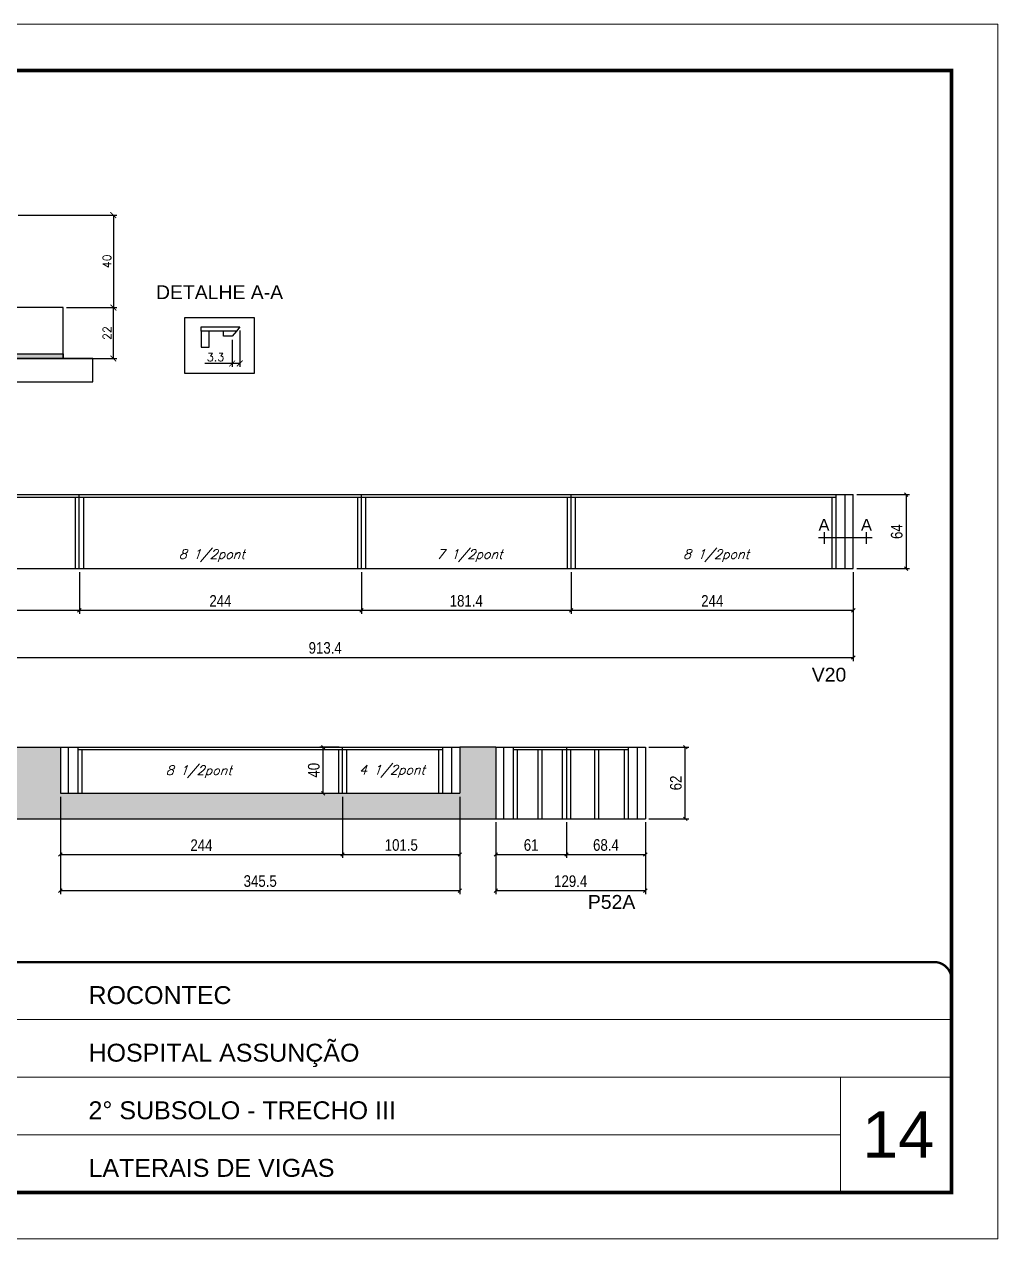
# Model space of a CAD drawing. Extents: x 137137 to 143418, y 10464 to 34486.
# Drawn here: x 139379 to 140221, y 29990 to 31040 of the extents above; entities that cross this region are included whole.
import ezdxf
from ezdxf.enums import TextEntityAlignment as Align

# ---------------------------------------------------------------- set-up
doc = ezdxf.new("R2010")
doc.units = 0
doc.linetypes.add('CONTINUO', pattern=[0])
doc.linetypes.add('DASHED', pattern=[0.75, 0.5, -0.25])
for name, color, linetype in [('5', 5, 'Continuous'), ('barrote', 251, 'Continuous'), ('COTA', 241, 'Continuous'), ('cotas', 4, 'Continuous'), ('detalhes', 4, 'Continuous'), ('Painéis', 200, 'Continuous'), ('SARR_2.2x7', 40, 'Continuous'), ('SARR_3.5x7', 81, 'Continuous'), ('texto', 7, 'Continuous')]:
    doc.layers.add(name, color=color, linetype=linetype)
for name, color, linetype, lineweight in [('CARIMBO', 255, 'Continuous', 9), ('CONCRETO', 251, 'Continuous', 25), ('Folhas', 255, 'Continuous', 9), ('Hachura', 251, 'Continuous', 9), ('SARRAFO DE PRESSAO', 251, 'DASHED', 9)]:
    doc.layers.add(name, color=color, linetype=linetype, lineweight=lineweight)
doc.styles.add('ARIAL', font='arial.ttf')
doc.styles.add('COTA TECNICA', font='techl___.ttf', dxfattribs={"height": 10})
doc.styles.add('Romans', font='romans.shx')
doc.styles.get("Standard").update_dxf_attribs({"font": 'arial.ttf'})
doc.dimstyles.new('Cota Seção (2x)', dxfattribs={"dimtxt": 7, "dimasz": 5, "dimexe": 3, "dimexo": 3, "dimgap": 2, "dimtad": 3, "dimdec": 1, "dimlfac": 0.5, "dimzin": 12, "dimdsep": 46, "dimtxsty": 'Romans', "dimblk": 'ARCHTICK', "dimcen": 0, "dimclrd": 4, "dimclre": 4, "dimclrt": 1, "dimadec": 1, "dimazin": 3, "dimtfac": 1, "dimtdec": 1, "dimtmove": 0, "dimatfit": 3, "dimldrblk": 'OBLIQUE', "dimfxl": 1, "dimtolj": 1, "dimtzin": 12, "dimarcsym": 0})
doc.dimstyles.new('PAINEL', dxfattribs={"dimtxt": 10, "dimasz": 3, "dimexe": 3, "dimexo": 3, "dimgap": 3, "dimtad": 1, "dimdec": 1, "dimzin": 12, "dimdsep": 46, "dimtxsty": 'COTA TECNICA', "dimblk1": 'OBLIQUE', "dimblk2": 'OBLIQUE', "dimsah": 1, "dimcen": 0.9, "dimclrd": 4, "dimclre": 4, "dimclrt": 240, "dimadec": 1, "dimazin": 3, "dimtfac": 1, "dimtdec": 1, "dimtmove": 0, "dimatfit": 3, "dimfxl": 1, "dimtolj": 1, "dimtzin": 12, "dimarcsym": 0})

# ---------------------------------------------------------------- blocks, each defined once
blk = doc.blocks.new('9999999999')
at = {"color": 30, "linetype": 'CONTINUO'}
for p, q in [((98564.6, 34379.6), (99584, 34379.6)), ((98564.6, 34329.8), (99488, 34329.8)), ((99584, 34329.8), (99488, 34329.8)), ((99488, 34329.8), (99488, 34230.2)), ((98564.6, 34280), (99488, 34280))]:
    blk.add_line(p, q, dxfattribs=at)
at = {"color": 30, "linetype": 'CONTINUO', "const_width": 2}
blk.add_lwpolyline([(99584, 34230.2), (99584, 34414.4, 0.414214), (99569, 34429.4), (98229, 34429.4, 0.414214), (98214, 34414.4), (98214, 34245.2, 0.414214), (98229, 34230.2), (99584, 34230.2)], format="xyb", dxfattribs=at)
at = {"layer": 'Folhas'}
blk.add_lwpolyline([(98139, 34190.2), (99624, 34190.2), (99624, 35240.2), (98139, 35240.2)], close=True, dxfattribs=at)
at = {"layer": 'Folhas', "color": 30, "const_width": 3}
blk.add_lwpolyline([(98214, 34230.2), (99584, 34230.2), (99584, 35200.2), (98214, 35200.2)], close=True, dxfattribs=at)
at = {"color": 7, "linetype": 'Continuous', "ltscale": 5, "style": 'ARIAL'}
for s, height, p in [('ROCONTEC', 15.48, (98837.7, 34393.1)), ('HOSPITAL ASSUNÇÃO', 15.483, (98837.7, 34343.3)), ('2° SUBSOLO - TRECHO III', 15.483, (98837.7, 34293.5)), ('LATERAIS DE VIGAS', 15.483, (98837.7, 34243.7))]:
    blk.add_text(s, height=height, dxfattribs=at).set_placement(p)
blk = doc.blocks.new('_Oblique')
at = {"color": 0, "linetype": 'ByBlock', "lineweight": -2}
blk.add_line((-0.5, -0.5), (0.5, 0.5), dxfattribs=at)
blk = doc.blocks.new('*D399')
at = {"layer": 'cotas', "color": 4, "linetype": 'ByBlock', "lineweight": -2, "transparency": 16777216}
for p, q in [((139182.6, 30566.4), (139182.6, 30530.4)), ((139426.6, 30566.4), (139426.6, 30530.4)), ((139182.6, 30533.4), (139426.6, 30533.4))]:
    blk.add_line(p, q, dxfattribs=at)
at = {"layer": 'Defpoints', "color": 0, "linetype": 'ByBlock', "transparency": 16777216}
for p in [(139182.6, 30569.4), (139426.6, 30569.4), (139426.6, 30533.4)]:
    blk.add_point(p, dxfattribs=at)
at = {"layer": 'cotas', "color": 4, "linetype": 'ByBlock', "lineweight": -2, "transparency": 16777216, "xscale": 3, "yscale": 3, "zscale": 3, "rotation": 180}
blk.add_blockref('_Oblique', (139182.6, 30533.4), dxfattribs=at)
at = {"layer": 'cotas', "color": 4, "linetype": 'ByBlock', "lineweight": -2, "transparency": 16777216, "xscale": 3, "yscale": 3, "zscale": 3}
blk.add_blockref('_Oblique', (139426.6, 30533.4), dxfattribs=at)
at = {"layer": 'cotas', "color": 240, "linetype": 'ByBlock', "transparency": 16777216, "insert": (139304.6, 30541.5), "char_height": 10, "attachment_point": 5, "style": 'COTA TECNICA'}
blk.add_mtext('\\A1;244', dxfattribs=at)
blk = doc.blocks.new('*D400')
at = {"layer": 'cotas', "color": 4, "linetype": 'ByBlock', "lineweight": -2, "transparency": 16777216}
for p, q in [((139851.9, 30566.4), (139851.9, 30530.4)), ((140095.9, 30566.4), (140095.9, 30530.4)), ((139851.9, 30533.4), (140095.9, 30533.4))]:
    blk.add_line(p, q, dxfattribs=at)
at = {"layer": 'Defpoints', "color": 0, "linetype": 'ByBlock', "transparency": 16777216}
for p in [(139851.9, 30569.4), (140095.9, 30569.4), (140095.9, 30533.4)]:
    blk.add_point(p, dxfattribs=at)
at = {"layer": 'cotas', "color": 4, "linetype": 'ByBlock', "lineweight": -2, "transparency": 16777216, "xscale": 3, "yscale": 3, "zscale": 3, "rotation": 180}
blk.add_blockref('_Oblique', (139851.9, 30533.4), dxfattribs=at)
at = {"layer": 'cotas', "color": 4, "linetype": 'ByBlock', "lineweight": -2, "transparency": 16777216, "xscale": 3, "yscale": 3, "zscale": 3}
blk.add_blockref('_Oblique', (140095.9, 30533.4), dxfattribs=at)
at = {"layer": 'cotas', "color": 240, "linetype": 'ByBlock', "transparency": 16777216, "insert": (139973.9, 30541.5), "char_height": 10, "attachment_point": 5, "style": 'COTA TECNICA'}
blk.add_mtext('\\A1;244', dxfattribs=at)
blk = doc.blocks.new('*D401')
at = {"layer": 'cotas', "color": 4, "linetype": 'ByBlock', "lineweight": -2, "transparency": 16777216}
for p, q in [((140098.9, 30633.4), (140144.6, 30633.4)), ((140141.6, 30633.4), (140141.6, 30569.4)), ((140098.9, 30569.4), (140144.6, 30569.4))]:
    blk.add_line(p, q, dxfattribs=at)
at = {"layer": 'Defpoints', "color": 0, "linetype": 'ByBlock', "transparency": 16777216}
for p in [(140095.9, 30633.4), (140095.9, 30569.4), (140141.6, 30569.4)]:
    blk.add_point(p, dxfattribs=at)
at = {"layer": 'cotas', "color": 4, "linetype": 'ByBlock', "lineweight": -2, "transparency": 16777216, "xscale": 3, "yscale": 3, "zscale": 3}
for p, rotation in [((140141.6, 30633.4), 90), ((140141.6, 30569.4), 270)]:
    blk.add_blockref('_Oblique', p, dxfattribs=dict(at, rotation=rotation))
at = {"layer": 'cotas', "color": 240, "linetype": 'ByBlock', "transparency": 16777216, "insert": (140133.5, 30601.4), "char_height": 10, "attachment_point": 5, "rotation": 90, "style": 'COTA TECNICA'}
blk.add_mtext('\\A1;64', dxfattribs=at)
blk = doc.blocks.new('*D402')
at = {"layer": 'cotas', "color": 4, "linetype": 'ByBlock', "lineweight": -2, "transparency": 16777216}
for p, q in [((139182.6, 30566.4), (139182.6, 30489.5)), ((140095.9, 30566.4), (140095.9, 30489.5)), ((139182.6, 30492.5), (140095.9, 30492.5))]:
    blk.add_line(p, q, dxfattribs=at)
at = {"layer": 'Defpoints', "color": 0, "linetype": 'ByBlock', "transparency": 16777216}
for p in [(139182.6, 30569.4), (140095.9, 30569.4), (140095.9, 30492.5)]:
    blk.add_point(p, dxfattribs=at)
at = {"layer": 'cotas', "color": 4, "linetype": 'ByBlock', "lineweight": -2, "transparency": 16777216, "xscale": 3, "yscale": 3, "zscale": 3, "rotation": 180}
blk.add_blockref('_Oblique', (139182.6, 30492.5), dxfattribs=at)
at = {"layer": 'cotas', "color": 4, "linetype": 'ByBlock', "lineweight": -2, "transparency": 16777216, "xscale": 3, "yscale": 3, "zscale": 3}
blk.add_blockref('_Oblique', (140095.9, 30492.5), dxfattribs=at)
at = {"layer": 'cotas', "color": 240, "linetype": 'ByBlock', "transparency": 16777216, "insert": (139639.2, 30500.8), "char_height": 10, "attachment_point": 5, "style": 'COTA TECNICA'}
blk.add_mtext('\\A1;913.4', dxfattribs=at)
blk = doc.blocks.new('_ArchTick')
at = {"color": 0, "linetype": 'ByBlock', "const_width": 0.15}
blk.add_lwpolyline([(-0.5, -0.5), (0.5, 0.5)], dxfattribs=at)
blk = doc.blocks.new('*D34')
at = {"layer": 'COTA', "color": 4, "lineweight": -2, "transparency": 16777216}
for p, q in [((139373.6, 30875.1), (139459, 30875.1)), ((139456, 30875.1), (139456, 30795.1)), ((139415.6, 30795.1), (139459, 30795.1))]:
    blk.add_line(p, q, dxfattribs=at)
at = {"layer": 'Defpoints', "color": 0, "transparency": 16777216}
for p in [(139370.6, 30875.1), (139412.6, 30795.1), (139456, 30795.1)]:
    blk.add_point(p, dxfattribs=at)
at = {"layer": 'COTA', "color": 4, "lineweight": -2, "transparency": 16777216, "xscale": 5, "yscale": 5, "zscale": 5}
for p, rotation in [((139456, 30875.1), 90), ((139456, 30795.1), 270)]:
    blk.add_blockref('_ArchTick', p, dxfattribs=dict(at, rotation=rotation))
at = {"layer": 'COTA', "color": 1, "transparency": 16777216, "insert": (139450.5, 30835.1), "char_height": 7, "attachment_point": 5, "rotation": 90, "style": 'Romans'}
blk.add_mtext('\\A1;40', dxfattribs=at)
blk = doc.blocks.new('*D35')
at = {"layer": 'COTA', "color": 4, "lineweight": -2, "transparency": 16777216}
for p, q in [((139415.6, 30795.1), (139459, 30795.1)), ((139456, 30751.1), (139456, 30795.1)), ((139389.2, 30751.1), (139459, 30751.1))]:
    blk.add_line(p, q, dxfattribs=at)
at = {"layer": 'Defpoints', "color": 0, "transparency": 16777216}
for p in [(139412.6, 30795.1), (139456, 30795.1), (139386.2, 30751.1)]:
    blk.add_point(p, dxfattribs=at)
at = {"layer": 'COTA', "color": 4, "lineweight": -2, "transparency": 16777216, "xscale": 5, "yscale": 5, "zscale": 5}
for p, rotation in [((139456, 30795.1), 90), ((139456, 30751.1), 270)]:
    blk.add_blockref('_ArchTick', p, dxfattribs=dict(at, rotation=rotation))
at = {"layer": 'COTA', "color": 1, "transparency": 16777216, "insert": (139450.5, 30773.1), "char_height": 7, "attachment_point": 5, "rotation": 90, "style": 'Romans'}
blk.add_mtext('\\A1;22', dxfattribs=at)
blk = doc.blocks.new('*D403')
at = {"layer": 'cotas', "color": 4, "linetype": 'ByBlock', "lineweight": -2, "transparency": 16777216}
for p, q in [((139426.6, 30566.4), (139426.6, 30530.4)), ((139670.6, 30566.4), (139670.6, 30530.4)), ((139426.6, 30533.4), (139670.6, 30533.4))]:
    blk.add_line(p, q, dxfattribs=at)
at = {"layer": 'Defpoints', "color": 0, "linetype": 'ByBlock', "transparency": 16777216}
for p in [(139426.6, 30569.4), (139670.6, 30569.4), (139670.6, 30533.4)]:
    blk.add_point(p, dxfattribs=at)
at = {"layer": 'cotas', "color": 4, "linetype": 'ByBlock', "lineweight": -2, "transparency": 16777216, "xscale": 3, "yscale": 3, "zscale": 3, "rotation": 180}
blk.add_blockref('_Oblique', (139426.6, 30533.4), dxfattribs=at)
at = {"layer": 'cotas', "color": 4, "linetype": 'ByBlock', "lineweight": -2, "transparency": 16777216, "xscale": 3, "yscale": 3, "zscale": 3}
blk.add_blockref('_Oblique', (139670.6, 30533.4), dxfattribs=at)
at = {"layer": 'cotas', "color": 240, "linetype": 'ByBlock', "transparency": 16777216, "insert": (139548.6, 30541.5), "char_height": 10, "attachment_point": 5, "style": 'COTA TECNICA'}
blk.add_mtext('\\A1;244', dxfattribs=at)
blk = doc.blocks.new('*D381')
at = {"layer": 'cotas', "color": 4, "linetype": 'ByBlock', "lineweight": -2, "transparency": 16777216}
for p, q in [((139558.8, 30767.3), (139558.8, 30743.8)), ((139558.8, 30746.8), (139535.1, 30746.8)), ((139565.3, 30746.8), (139558.8, 30746.8))]:
    blk.add_line(p, q, dxfattribs=at)
at = {"layer": 'cotas', "color": 4, "lineweight": -2, "transparency": 16777216}
blk.add_line((139565.3, 30775.4), (139565.3, 30743.8), dxfattribs=at)
at = {"layer": 'Defpoints', "color": 0, "linetype": 'ByBlock', "transparency": 16777216}
for p in [(139565.3, 30778.4), (139558.8, 30770.3), (139558.8, 30746.8)]:
    blk.add_point(p, dxfattribs=at)
at = {"layer": 'cotas', "color": 4, "linetype": 'ByBlock', "lineweight": -2, "transparency": 16777216, "xscale": 5, "yscale": 5, "zscale": 5, "rotation": 180}
blk.add_blockref('_ArchTick', (139558.8, 30746.8), dxfattribs=at)
at = {"layer": 'cotas', "color": 4, "linetype": 'ByBlock', "lineweight": -2, "transparency": 16777216, "xscale": 5, "yscale": 5, "zscale": 5}
blk.add_blockref('_ArchTick', (139565.3, 30746.8), dxfattribs=at)
at = {"layer": 'cotas', "color": 1, "linetype": 'ByBlock', "transparency": 16777216, "insert": (139544.4, 30752.3), "char_height": 7, "attachment_point": 5, "style": 'Romans'}
blk.add_mtext('\\A1;3.3', dxfattribs=at)
blk = doc.blocks.new('*D525')
at = {"layer": 'COTA', "color": 4, "linetype": 'ByBlock', "lineweight": -2, "transparency": 16777216}
for p, q in [((139670.6, 30566.4), (139670.6, 30530.4)), ((139851.9, 30566.4), (139851.9, 30530.4)), ((139670.6, 30533.4), (139851.9, 30533.4))]:
    blk.add_line(p, q, dxfattribs=at)
at = {"layer": 'Defpoints', "color": 0, "linetype": 'ByBlock', "transparency": 16777216}
for p in [(139670.6, 30569.4), (139851.9, 30569.4), (139851.9, 30533.4)]:
    blk.add_point(p, dxfattribs=at)
at = {"layer": 'COTA', "color": 4, "linetype": 'ByBlock', "lineweight": -2, "transparency": 16777216, "xscale": 3, "yscale": 3, "zscale": 3, "rotation": 180}
blk.add_blockref('_Oblique', (139670.6, 30533.4), dxfattribs=at)
at = {"layer": 'COTA', "color": 4, "linetype": 'ByBlock', "lineweight": -2, "transparency": 16777216, "xscale": 3, "yscale": 3, "zscale": 3}
blk.add_blockref('_Oblique', (139851.9, 30533.4), dxfattribs=at)
at = {"layer": 'COTA', "color": 240, "linetype": 'ByBlock', "transparency": 16777216, "insert": (139761.2, 30541.5), "char_height": 10, "attachment_point": 5, "style": 'COTA TECNICA'}
blk.add_mtext('\\A1;181.4', dxfattribs=at)
blk = doc.blocks.new('*D506')
at = {"layer": 'COTA', "color": 4, "linetype": 'ByBlock', "lineweight": -2, "transparency": 16777216}
for p, q in [((139410.2, 30372.1), (139410.2, 30319.3)), ((139654.2, 30372.1), (139654.2, 30319.3)), ((139410.2, 30322.3), (139654.2, 30322.3))]:
    blk.add_line(p, q, dxfattribs=at)
at = {"layer": 'Defpoints', "color": 0, "linetype": 'ByBlock', "transparency": 16777216}
for p in [(139410.2, 30375.1), (139654.2, 30375.1), (139654.2, 30322.3)]:
    blk.add_point(p, dxfattribs=at)
at = {"layer": 'COTA', "color": 4, "linetype": 'ByBlock', "lineweight": -2, "transparency": 16777216, "xscale": 3, "yscale": 3, "zscale": 3, "rotation": 180}
blk.add_blockref('_Oblique', (139410.2, 30322.3), dxfattribs=at)
at = {"layer": 'COTA', "color": 4, "linetype": 'ByBlock', "lineweight": -2, "transparency": 16777216, "xscale": 3, "yscale": 3, "zscale": 3}
blk.add_blockref('_Oblique', (139654.2, 30322.3), dxfattribs=at)
at = {"layer": 'COTA', "color": 240, "linetype": 'ByBlock', "transparency": 16777216, "insert": (139532.2, 30330.3), "char_height": 10, "attachment_point": 5, "style": 'COTA TECNICA'}
blk.add_mtext('\\A1;244', dxfattribs=at)
blk = doc.blocks.new('*D507')
at = {"layer": 'COTA', "color": 4, "linetype": 'ByBlock', "lineweight": -2, "transparency": 16777216}
for p, q in [((139654.2, 30372.1), (139654.2, 30319.3)), ((139755.7, 30372.1), (139755.7, 30319.3)), ((139654.2, 30322.3), (139755.7, 30322.3))]:
    blk.add_line(p, q, dxfattribs=at)
at = {"layer": 'Defpoints', "color": 0, "linetype": 'ByBlock', "transparency": 16777216}
for p in [(139654.2, 30375.1), (139755.7, 30375.1), (139755.7, 30322.3)]:
    blk.add_point(p, dxfattribs=at)
at = {"layer": 'COTA', "color": 4, "linetype": 'ByBlock', "lineweight": -2, "transparency": 16777216, "xscale": 3, "yscale": 3, "zscale": 3, "rotation": 180}
blk.add_blockref('_Oblique', (139654.2, 30322.3), dxfattribs=at)
at = {"layer": 'COTA', "color": 4, "linetype": 'ByBlock', "lineweight": -2, "transparency": 16777216, "xscale": 3, "yscale": 3, "zscale": 3}
blk.add_blockref('_Oblique', (139755.7, 30322.3), dxfattribs=at)
at = {"layer": 'COTA', "color": 240, "linetype": 'ByBlock', "transparency": 16777216, "insert": (139705, 30330.4), "char_height": 10, "attachment_point": 5, "style": 'COTA TECNICA'}
blk.add_mtext('\\A1;101.5', dxfattribs=at)
blk = doc.blocks.new('*D508')
at = {"layer": 'COTA', "color": 4, "linetype": 'ByBlock', "lineweight": -2, "transparency": 16777216}
for p, q in [((139786.8, 30350.1), (139786.8, 30319.3)), ((139847.8, 30350.1), (139847.8, 30319.3)), ((139786.8, 30322.3), (139847.8, 30322.3))]:
    blk.add_line(p, q, dxfattribs=at)
at = {"layer": 'Defpoints', "color": 0, "linetype": 'ByBlock', "transparency": 16777216}
for p in [(139786.8, 30353.1), (139847.8, 30353.1), (139847.8, 30322.3)]:
    blk.add_point(p, dxfattribs=at)
at = {"layer": 'COTA', "color": 4, "linetype": 'ByBlock', "lineweight": -2, "transparency": 16777216, "xscale": 3, "yscale": 3, "zscale": 3, "rotation": 180}
blk.add_blockref('_Oblique', (139786.8, 30322.3), dxfattribs=at)
at = {"layer": 'COTA', "color": 4, "linetype": 'ByBlock', "lineweight": -2, "transparency": 16777216, "xscale": 3, "yscale": 3, "zscale": 3}
blk.add_blockref('_Oblique', (139847.8, 30322.3), dxfattribs=at)
at = {"layer": 'COTA', "color": 240, "linetype": 'ByBlock', "transparency": 16777216, "insert": (139817.3, 30330.4), "char_height": 10, "attachment_point": 5, "style": 'COTA TECNICA'}
blk.add_mtext('\\A1;61', dxfattribs=at)
blk = doc.blocks.new('*D509')
at = {"layer": 'COTA', "color": 4, "linetype": 'ByBlock', "lineweight": -2, "transparency": 16777216}
for p, q in [((139847.8, 30350.1), (139847.8, 30319.3)), ((139916.1, 30350.1), (139916.1, 30319.3)), ((139847.8, 30322.3), (139916.1, 30322.3))]:
    blk.add_line(p, q, dxfattribs=at)
at = {"layer": 'Defpoints', "color": 0, "linetype": 'ByBlock', "transparency": 16777216}
for p in [(139847.8, 30353.1), (139916.1, 30353.1), (139916.1, 30322.3)]:
    blk.add_point(p, dxfattribs=at)
at = {"layer": 'COTA', "color": 4, "linetype": 'ByBlock', "lineweight": -2, "transparency": 16777216, "xscale": 3, "yscale": 3, "zscale": 3, "rotation": 180}
blk.add_blockref('_Oblique', (139847.8, 30322.3), dxfattribs=at)
at = {"layer": 'COTA', "color": 4, "linetype": 'ByBlock', "lineweight": -2, "transparency": 16777216, "xscale": 3, "yscale": 3, "zscale": 3}
blk.add_blockref('_Oblique', (139916.1, 30322.3), dxfattribs=at)
at = {"layer": 'COTA', "color": 240, "linetype": 'ByBlock', "transparency": 16777216, "insert": (139882, 30330.4), "char_height": 10, "attachment_point": 5, "style": 'COTA TECNICA'}
blk.add_mtext('\\A1;68.4', dxfattribs=at)
blk = doc.blocks.new('*D510')
at = {"layer": 'COTA', "color": 4, "linetype": 'ByBlock', "lineweight": -2, "transparency": 16777216}
for p, q in [((139410.2, 30372.1), (139410.2, 30288)), ((139755.7, 30372.1), (139755.7, 30288)), ((139410.2, 30291), (139755.7, 30291))]:
    blk.add_line(p, q, dxfattribs=at)
at = {"layer": 'Defpoints', "color": 0, "linetype": 'ByBlock', "transparency": 16777216}
for p in [(139410.2, 30375.1), (139755.7, 30375.1), (139755.7, 30291)]:
    blk.add_point(p, dxfattribs=at)
at = {"layer": 'COTA', "color": 4, "linetype": 'ByBlock', "lineweight": -2, "transparency": 16777216, "xscale": 3, "yscale": 3, "zscale": 3, "rotation": 180}
blk.add_blockref('_Oblique', (139410.2, 30291), dxfattribs=at)
at = {"layer": 'COTA', "color": 4, "linetype": 'ByBlock', "lineweight": -2, "transparency": 16777216, "xscale": 3, "yscale": 3, "zscale": 3}
blk.add_blockref('_Oblique', (139755.7, 30291), dxfattribs=at)
at = {"layer": 'COTA', "color": 240, "linetype": 'ByBlock', "transparency": 16777216, "insert": (139583, 30299.2), "char_height": 10, "attachment_point": 5, "style": 'COTA TECNICA'}
blk.add_mtext('\\A1;345.5', dxfattribs=at)
blk = doc.blocks.new('*D513')
at = {"layer": 'COTA', "color": 4, "linetype": 'ByBlock', "lineweight": -2, "transparency": 16777216}
for p, q in [((139786.8, 30350.1), (139786.8, 30288)), ((139916.1, 30350.1), (139916.1, 30288)), ((139786.8, 30291), (139916.1, 30291))]:
    blk.add_line(p, q, dxfattribs=at)
at = {"layer": 'Defpoints', "color": 0, "linetype": 'ByBlock', "transparency": 16777216}
for p in [(139786.8, 30353.1), (139916.1, 30353.1), (139916.1, 30291)]:
    blk.add_point(p, dxfattribs=at)
at = {"layer": 'COTA', "color": 4, "linetype": 'ByBlock', "lineweight": -2, "transparency": 16777216, "xscale": 3, "yscale": 3, "zscale": 3, "rotation": 180}
blk.add_blockref('_Oblique', (139786.8, 30291), dxfattribs=at)
at = {"layer": 'COTA', "color": 4, "linetype": 'ByBlock', "lineweight": -2, "transparency": 16777216, "xscale": 3, "yscale": 3, "zscale": 3}
blk.add_blockref('_Oblique', (139916.1, 30291), dxfattribs=at)
at = {"layer": 'COTA', "color": 240, "linetype": 'ByBlock', "transparency": 16777216, "insert": (139851.5, 30299.1), "char_height": 10, "attachment_point": 5, "style": 'COTA TECNICA'}
blk.add_mtext('\\A1;129.4', dxfattribs=at)
blk = doc.blocks.new('*D514')
at = {"layer": 'COTA', "color": 4, "linetype": 'ByBlock', "lineweight": -2, "transparency": 16777216}
for p, q in [((139919.1, 30415.1), (139953.6, 30415.1)), ((139950.6, 30353.1), (139950.6, 30415.1)), ((139919.1, 30353.1), (139953.6, 30353.1))]:
    blk.add_line(p, q, dxfattribs=at)
at = {"layer": 'Defpoints', "color": 0, "linetype": 'ByBlock', "transparency": 16777216}
for p in [(139916.1, 30415.1), (139950.6, 30415.1), (139916.1, 30353.1)]:
    blk.add_point(p, dxfattribs=at)
at = {"layer": 'COTA', "color": 4, "linetype": 'ByBlock', "lineweight": -2, "transparency": 16777216, "xscale": 3, "yscale": 3, "zscale": 3}
for p, rotation in [((139950.6, 30415.1), 90), ((139950.6, 30353.1), 270)]:
    blk.add_blockref('_Oblique', p, dxfattribs=dict(at, rotation=rotation))
at = {"layer": 'COTA', "color": 240, "linetype": 'ByBlock', "transparency": 16777216, "insert": (139942.5, 30384.1), "char_height": 10, "attachment_point": 5, "rotation": 90, "style": 'COTA TECNICA'}
blk.add_mtext('\\A1;62', dxfattribs=at)
blk = doc.blocks.new('*D515')
at = {"layer": 'COTA', "color": 4, "linetype": 'ByBlock', "lineweight": -2, "transparency": 16777216}
for p, q in [((139651.2, 30415.1), (139634.5, 30415.1)), ((139637.5, 30375.1), (139637.5, 30415.1)), ((139651.2, 30375.1), (139634.5, 30375.1))]:
    blk.add_line(p, q, dxfattribs=at)
at = {"layer": 'Defpoints', "color": 0, "linetype": 'ByBlock', "transparency": 16777216}
for p in [(139637.5, 30415.1), (139654.2, 30415.1), (139654.2, 30375.1)]:
    blk.add_point(p, dxfattribs=at)
at = {"layer": 'COTA', "color": 4, "linetype": 'ByBlock', "lineweight": -2, "transparency": 16777216, "xscale": 3, "yscale": 3, "zscale": 3}
for p, rotation in [((139637.5, 30415.1), 90), ((139637.5, 30375.1), 270)]:
    blk.add_blockref('_Oblique', p, dxfattribs=dict(at, rotation=rotation))
at = {"layer": 'COTA', "color": 240, "linetype": 'ByBlock', "transparency": 16777216, "insert": (139629.4, 30395.1), "char_height": 10, "attachment_point": 5, "rotation": 90, "style": 'COTA TECNICA'}
blk.add_mtext('\\A1;40', dxfattribs=at)

msp = doc.modelspace()

# ---------------------------------------------------------------- hatches: boundary and pattern name
at = {"layer": 'COTA', "linetype": 'ByBlock'}
h = msp.add_hatch(dxfattribs=at)
h.set_pattern_fill('AR-CONC', color=256, scale=0.03)
h.paths.add_polyline_path([(139786.76, 30415.13), (139755.74, 30415.13), (139755.74, 30375.13), (139410.24, 30375.13), (139410.24, 30415.13), (139370.24, 30415.13), (139370.24, 30375.13), (139182.04, 30375.13), (139182.04, 30353.13), (139370.24, 30353.13), (139410.24, 30353.13), (139755.74, 30353.13), (139786.76, 30353.13)])
at = {"layer": 'Hachura'}
h = msp.add_hatch(color=256, dxfattribs=at)
h.dxf.hatch_style = 1
h.paths.add_polyline_path([(139412.62, 30755.05), (139412.62, 30751.05), (139352.62, 30751.05), (139352.62, 30755.05)])

# ---------------------------------------------------------------- linework, layer by layer
at = {"linetype": 'ByBlock'}
msp.add_lwpolyline([(139517.91, 30786.45), (139577.89, 30786.45), (139577.89, 30738.12), (139517.91, 30738.12)], close=True, dxfattribs=at)
at = {"layer": 'barrote'}
msp.add_lwpolyline([(139243.16, 30731.05), (139438.34, 30731.05), (139438.34, 30751.05), (139243.16, 30751.05)], close=True, dxfattribs=at)
at = {"layer": 'CONCRETO'}
msp.add_lwpolyline([(139314.62, 30747.05), (139314.62, 30751.05), (139412.62, 30751.05), (139412.62, 30795.05), (139352.62, 30795.05), (139352.62, 30875.05), (139314.62, 30875.05), (139314.62, 30747.05)], close=True, dxfattribs=at)
at = {"layer": 'COTA', "linetype": 'ByBlock'}
for p, q in [((139370.24, 30415.13), (139410.24, 30415.13)), ((139786.76, 30415.13), (139755.74, 30415.13)), ((139370.24, 30353.13), (139410.24, 30353.13)), ((139410.24, 30353.13), (139755.74, 30353.13)), ((139755.74, 30353.13), (139786.76, 30353.13))]:
    msp.add_line(p, q, dxfattribs=at)
at = {"layer": 'detalhes'}
for p, q in [((140070.75, 30600.9), (140070.75, 30590.9)), ((140107.08, 30600.9), (140107.08, 30590.9)), ((140112.08, 30595.9), (140065.75, 30595.9))]:
    msp.add_line(p, q, dxfattribs=at)
at = {"layer": 'Painéis', "linetype": 'ByBlock'}
for p, q in [((139531.81, 30778.37), (139565.33, 30778.37)), ((139531.81, 30774.77), (139531.81, 30778.37)), ((139565.33, 30778.37), (139562.4, 30774.77)), ((139562.4, 30774.77), (139531.81, 30774.77)), ((139182.56, 30633.4), (140095.92, 30633.4)), ((139426.56, 30569.4), (139426.56, 30633.4)), ((139670.56, 30569.4), (139670.56, 30633.4)), ((139851.92, 30569.4), (139851.92, 30633.4)), ((140095.92, 30569.4), (140095.92, 30633.4)), ((139182.56, 30569.4), (140095.92, 30569.4)), ((139410.24, 30415.13), (139755.74, 30415.13)), ((139410.24, 30415.13), (139410.24, 30375.13)), ((139654.24, 30375.13), (139654.24, 30415.13)), ((139755.74, 30415.13), (139755.74, 30375.13)), ((139786.76, 30415.13), (139916.15, 30415.13)), ((139786.76, 30415.13), (139786.76, 30353.13)), ((139847.76, 30415.13), (139847.76, 30353.13)), ((139916.15, 30415.13), (139916.15, 30353.13)), ((139410.24, 30375.13), (139755.74, 30375.13)), ((139786.76, 30353.13), (139916.15, 30353.13))]:
    msp.add_line(p, q, dxfattribs=at)
at = {"layer": 'Painéis'}
msp.add_lwpolyline([(139412.62, 30755.05), (139412.62, 30751.05), (139352.62, 30751.05), (139352.62, 30755.05)], close=True, dxfattribs=at)
at = {"layer": 'SARR_2.2x7', "linetype": 'Continuous'}
for p, q in [((139551.33, 30770.31), (139551.33, 30774.77)), ((139558.76, 30770.31), (139551.33, 30770.31)), ((139562.4, 30774.77), (139558.76, 30770.31)), ((139197.56, 30631.2), (139426.56, 30631.2)), ((139426.56, 30631.2), (139670.56, 30631.2)), ((139670.56, 30631.2), (139851.92, 30631.2)), ((139851.92, 30631.2), (140080.92, 30631.2)), ((140088.92, 30569.4), (140088.92, 30633.4)), ((139417.24, 30375.13), (139417.24, 30415.13)), ((139425.24, 30412.93), (139654.24, 30412.93)), ((139654.24, 30412.93), (139740.74, 30412.93)), ((139748.74, 30375.13), (139748.74, 30415.13)), ((139793.76, 30353.13), (139793.76, 30415.13)), ((139801.76, 30412.93), (139847.76, 30412.93)), ((139847.76, 30412.93), (139901.15, 30412.93)), ((139909.15, 30353.13), (139909.15, 30415.13))]:
    msp.add_line(p, q, dxfattribs=at)
at = {"layer": 'SARR_3.5x7'}
for p, q in [((139423.06, 30631.2), (139423.06, 30569.4)), ((139430.06, 30631.2), (139430.06, 30569.4)), ((139667.06, 30631.2), (139667.06, 30569.4)), ((139674.06, 30631.2), (139674.06, 30569.4)), ((139848.42, 30631.2), (139848.42, 30569.4)), ((139855.42, 30631.2), (139855.42, 30569.4)), ((140077.42, 30631.2), (140077.42, 30569.4)), ((140080.92, 30633.4), (140080.92, 30569.4)), ((139425.24, 30415.13), (139425.24, 30375.13)), ((139428.74, 30412.93), (139428.74, 30375.13)), ((139650.74, 30412.93), (139650.74, 30375.13)), ((139657.74, 30412.93), (139657.74, 30375.13)), ((139737.24, 30412.93), (139737.24, 30375.13)), ((139740.74, 30415.13), (139740.74, 30375.13)), ((139801.76, 30415.13), (139801.76, 30353.13)), ((139805.26, 30412.93), (139805.26, 30353.13)), ((139823.01, 30412.93), (139823.01, 30353.13)), ((139826.51, 30412.93), (139826.51, 30353.13)), ((139844.26, 30412.93), (139844.26, 30353.13)), ((139851.26, 30412.93), (139851.26, 30353.13)), ((139872, 30412.93), (139872, 30353.13)), ((139875.5, 30412.93), (139875.5, 30353.13)), ((139897.65, 30412.93), (139897.65, 30353.13)), ((139901.15, 30415.13), (139901.15, 30353.13))]:
    msp.add_line(p, q, dxfattribs=at)
at = {"layer": 'SARR_3.5x7', "linetype": 'ByBlock'}
msp.add_lwpolyline([(139531.81, 30760.77), (139538.81, 30760.77), (139538.81, 30774.77), (139531.81, 30774.77)], close=True, dxfattribs=at)

# ---------------------------------------------------------------- block references
at = {"layer": 'SARRAFO DE PRESSAO', "color": 6, "linetype": 'ByBlock'}
msp.add_blockref('9999999999', (40596.81, -4200.15), dxfattribs=at)

# ---------------------------------------------------------------- texts
at = {"layer": '5', "color": 7, "linetype": 'Continuous'}
msp.add_text('DETALHE A-A', height=12, rotation=359.99996, dxfattribs=at).set_placement((139492.88, 30802.41))
at = {"layer": '5', "linetype": 'Continuous'}
for s, rotation, p in [('V20', 0.00004, (140059.99, 30471.73)), ('P52A', 359.99996, (139866.38, 30275.23))]:
    msp.add_text(s, height=12, rotation=rotation, dxfattribs=at).set_placement(p)
at = {"layer": 'CARIMBO', "style": 'ARIAL'}
msp.add_text('14', height=40, dxfattribs=at).set_placement((140103.65, 30060.19))
at = {"layer": 'detalhes', "color": 0, "linetype": 'Continuous', "style": 'ARIAL'}
for p in [(140070.55, 30607.31), (140107.28, 30607.31)]:
    msp.add_text('A', height=10.22, dxfattribs=at).set_placement(p, align=Align.MIDDLE_CENTER)
at = {"layer": 'texto', "color": 2, "char_height": 8, "attachment_point": 5, "style": 'Romans'}
for s, insert in [('{\\Q19;\\C256;8 1/2pont}', (139541.14, 30580.62)), ('{\\Q19;\\C256;7 1/2pont}', (139764.06, 30580.62)), ('{\\Q19;\\C256;8 1/2pont}', (139977.23, 30580.62)), ('{\\Q19;\\C256;8 1/2pont}', (139529.85, 30393.73)), ('{\\Q19;\\C256;4 1/2pont}', (139696.98, 30394.21))]:
    msp.add_mtext(s, dxfattribs=dict(at, insert=insert))

# ---------------------------------------------------------------- dimensions: what is measured, and where the dimension line sits
at = {"layer": 'COTA'}
for p1, picture, middle in [((139370.62, 30875.05), '*D34', (139450.49, 30835.05)), ((139386.22, 30751.05), '*D35', (139450.49, 30773.05))]:
    dim = msp.add_linear_dim(base=(139455.99, 30795.05), p1=p1, p2=(139412.62, 30795.05), angle=90, dimstyle='Cota Seção (2x)', dxfattribs=at)
    dim.commit()
    dim.dimension.update_dxf_attribs({"geometry": picture, "text_midpoint": middle})
at = {"layer": 'COTA', "linetype": 'ByBlock'}
for base, p1, p2, picture, middle in [((139851.92, 30533.44), (139670.56, 30569.4), (139851.92, 30569.4), '*D525', (139761.24, 30541.54)), ((139755.74, 30290.98), (139410.24, 30375.13), (139755.74, 30375.13), '*D510', (139582.99, 30299.2)), ((139916.15, 30290.98), (139786.76, 30353.13), (139916.15, 30353.13), '*D513', (139851.45, 30299.08))]:
    dim = msp.add_linear_dim(base=base, p1=p1, p2=p2, dimstyle='PAINEL', dxfattribs=at)
    dim.commit()
    dim.dimension.update_dxf_attribs({"geometry": picture, "text_midpoint": middle})
for base, p1, p2, picture, middle in [((139637.47, 30415.13), (139654.24, 30375.13), (139654.24, 30415.13), '*D515', (139629.37, 30395.13)), ((139950.62, 30415.13), (139916.15, 30353.13), (139916.15, 30415.13), '*D514', (139942.52, 30384.13))]:
    dim = msp.add_linear_dim(base=base, p1=p1, p2=p2, angle=90, dimstyle='PAINEL', dxfattribs=at)
    dim.commit()
    dim.dimension.update_dxf_attribs({"geometry": picture, "text_midpoint": middle})
for base, p1, p2, picture, middle in [((139654.24, 30322.27), (139410.24, 30375.13), (139654.24, 30375.13), '*D506', (139532.24, 30330.34)), ((139755.74, 30322.27), (139654.24, 30375.13), (139755.74, 30375.13), '*D507', (139704.99, 30330.38)), ((139847.76, 30322.27), (139786.76, 30353.13), (139847.76, 30353.13), '*D508', (139817.26, 30330.37)), ((139916.15, 30322.27), (139847.76, 30353.13), (139916.15, 30353.13), '*D509', (139881.95, 30330.39))]:
    dim = msp.add_linear_dim(base=base, p1=p1, p2=p2, dimstyle='PAINEL', override={"dimtmove": 1}, dxfattribs=at)
    dim.commit()
    dim.dimension.update_dxf_attribs({"geometry": picture, "text_midpoint": middle})
at = {"layer": 'cotas', "linetype": 'ByBlock'}
for base, p1, p2, dimstyle, picture, middle in [((139558.76, 30746.8), (139565.33, 30778.37), (139558.76, 30770.31), 'Cota Seção (2x)', '*D381', (139544.43, 30752.3)), ((139426.56, 30533.44), (139182.56, 30569.4), (139426.56, 30569.4), 'PAINEL', '*D399', (139304.56, 30541.52)), ((139670.56, 30533.44), (139426.56, 30569.4), (139670.56, 30569.4), 'PAINEL', '*D403', (139548.56, 30541.52))]:
    dim = msp.add_linear_dim(base=base, p1=p1, p2=p2, dimstyle=dimstyle, dxfattribs=at)
    dim.commit()
    dim.dimension.update_dxf_attribs({"geometry": picture, "text_midpoint": middle})
dim = msp.add_linear_dim(base=(140141.64, 30569.4), p1=(140095.92, 30633.4), p2=(140095.92, 30569.4), angle=90, dimstyle='PAINEL', dxfattribs=at)
dim.commit()
dim.dimension.update_dxf_attribs({"geometry": '*D401', "text_midpoint": (140133.54, 30601.4)})
dim = msp.add_linear_dim(base=(140095.92, 30492.54), p1=(139182.56, 30569.4), p2=(140095.92, 30569.4), dimstyle='PAINEL', dxfattribs=at)
dim.commit()
dim.dimension.update_dxf_attribs({"geometry": '*D402', "text_midpoint": (139639.24, 30492.54), "dimtype": 160})
dim = msp.add_linear_dim(base=(140095.92, 30533.44), p1=(139851.92, 30569.4), p2=(140095.92, 30569.4), dimstyle='PAINEL', override={"dimtmove": 1}, dxfattribs=at)
dim.commit()
dim.dimension.update_dxf_attribs({"geometry": '*D400', "text_midpoint": (139973.92, 30541.52)})

doc.saveas('drawing.dxf')
